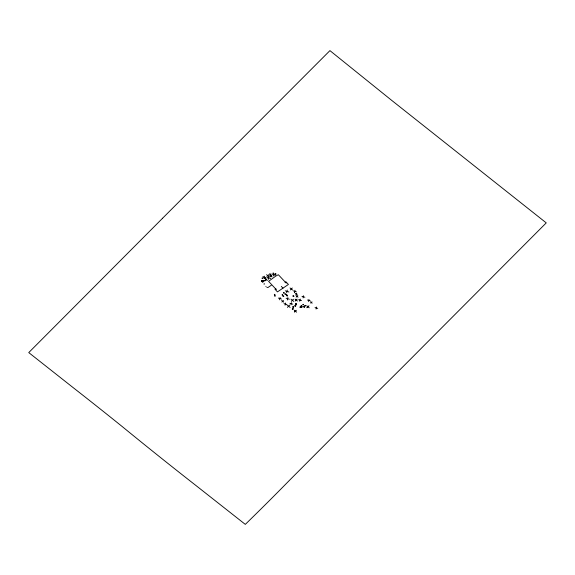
<?xml version="1.0" encoding="UTF-8"?>
<svg xmlns="http://www.w3.org/2000/svg" width="575" height="575" viewBox="0 0 575 575"><rect width="100%" height="100%" fill="white"/><g stroke="black" fill="none" stroke-linecap="round" stroke-linejoin="round"><path stroke-width="0.86" d="M264.141 284.417L264.184 283.425M261.769 281.089L262.042 281.621L261.855 280.722M263.817 278.228L264.313 276.158M268.317 279.385L268.992 276.568M273.563 275.971L274.103 273.722M279.551 299.827L280.133 297.412M286.623 292.855L287.292 290.073M285.042 305.181L285.559 303.011M287.313 300.006L287.902 297.555M290.95 304.872L291.475 302.68M295.047 290.267L294.508 292.502L295.018 291.417M296.024 294.781L296.42 293.149M299.697 301.25L300.222 299.058M303.047 297.922L303.571 295.73M308.509 301.516L309.005 299.453M316.034 309.055L316.53 306.985M262.272 280.363L263.336 280.945L262.904 280.413L261.977 280.6M262.322 281.808L262.998 281.757L262.092 281.52M266.074 286.522L265.837 286.314M276.424 289.692L268.568 281.333L275.691 276.151L278.343 274.721L286.199 283.08M282.95 288.176L281.312 286.386M283.331 295.96L283.058 296.549L283.755 296.046M296.139 299.244L295.334 300.969L297.174 299.151M293.092 306.346L292.84 306.885L293.523 307.366L293.782 306.82M293.2 306.827L292.948 307.373L293.638 306.288M295.723 303.593L295.449 304.182L296.19 304.836L296.463 304.247M295.155 305.181L294.896 305.72L295.586 306.195L295.838 305.656M295.262 305.663L295.004 306.209L295.701 305.124M295.068 310.953L294.537 312.096L296.377 310.284M300.272 306.497L300.021 307.036L300.711 307.517L300.962 306.971M300.38 306.978L300.128 307.524L300.826 306.439M301.487 306.346L301.235 306.885L301.925 307.366L302.177 306.827M301.595 306.834L301.343 307.373L302.04 306.288M304.139 306.051L303.859 306.64L304.599 307.294M307.517 306.489L306.928 307.747L308.955 305.756M262.15 278.487L262.595 277.948M264.428 280.923L264.874 280.384M273.046 273.571L273.492 273.032M274.404 294.846L274.85 294.299M274.692 296.118L275.137 295.579M282.188 295.176L282.634 294.637M285.027 294.342L285.466 293.796M286.939 295.996L287.378 295.457M293.02 296.535L293.76 295.629M302.953 304.843L303.399 304.304M305.052 305.914L305.49 305.368M266.85 276.539L268.69 274.721M269.711 275.087L271.026 273.793M265.248 280.521L267.088 278.702M270.157 276.884L271.867 275.188M290.31 289.973L292.316 287.996M281.879 302.069L283.482 300.488M291.317 301.379L293.523 299.201M296.161 297.138L297.821 295.5M287.407 307.388L289.778 305.045M310.708 303.126L311.988 301.861M264.615 278.559L265.312 278.048M275.252 274.275L275.957 273.772M283.525 293.128L284.23 292.625M286.221 295.147L286.918 294.644M301.106 306.051L301.803 305.548M271.249 285.301L267.993 287.5L266.85 287.313M275.878 288.621L274.987 289.225L277.466 291.877L288.427 284.46L285.947 281.808L285.056 282.411M262.955 281.858L263.379 280.844M272.471 274.347L275.425 275.267M266.944 277.351L270.645 278.501M262.811 276.733L265.528 277.574M293.423 290.885L296.362 291.798M295.234 293.602L297.376 294.271M285.272 290.842L288.923 291.978M301.983 296.333L304.865 297.232M307.503 300.021L310.22 300.869M298.626 299.661L301.508 300.56M286.12 298.231L289.347 299.237M315.028 307.56L317.745 308.401M278.379 298.08L281.549 299.065M289.886 303.284L292.768 304.175M283.985 303.614L286.839 304.498M272.938 273.082L273.628 273.563M292.84 295.723L293.998 296.52M304.944 305.426L305.627 305.9M302.845 304.362L303.535 304.836M262.042 278.005L262.732 278.48M284.92 293.854L285.61 294.328M286.832 295.507L287.522 295.988M264.32 280.435L265.01 280.916M282.081 294.695L282.771 295.169M274.297 294.357L274.987 294.838M274.584 295.636L275.274 296.111M310.522 301.832L312.175 303.176M290.023 287.953L292.603 290.044M269.524 273.765L271.213 275.13M295.924 295.464L298.058 297.196M269.905 275.152L272.112 276.942M306.633 305.713L309.242 307.819M266.584 274.678L268.956 276.604M295.068 299.115L297.44 301.034M290.993 299.151L293.839 301.458M264.982 278.659L267.353 280.586M294.263 310.241L296.635 312.168M281.649 300.459L283.712 302.127M287.062 304.994L290.116 307.467M275.238 273.7L275.978 274.354M301.084 305.469L301.825 306.123M286.199 294.572L286.939 295.227M283.504 292.553L284.244 293.207M264.593 277.977L265.334 278.631M283.037 295.967L283.777 296.621M292.524 308.531L292.265 309.07L292.955 309.544L293.207 309.005L292.524 308.531M292.632 309.012L292.373 309.558L293.07 308.473L292.632 309.012M295.744 304.175L295.471 304.764L296.448 303.672L295.744 304.175M304.153 306.633L303.88 307.215L304.858 306.123L304.153 306.633M162.588 218.241L28.75 352.59L72.968 387.478A2429.461 1336.832 44.9 0 1 122.223 426.564A2429.461 1336.861 44.9 0 0 195.946 485.516L245.295 524.378A764.024 123.532 -51.3 0 0 289.649 480.147L378.86 390.605A1527.265 246.718 -51.3 0 0 423.214 346.373L546.25 222.884L391.719 100.395L329.935 50.622L162.588 218.241M262.904 280.586L262.689 280.499A0.862 0.712 25.1 0 0 262.229 281.836L262.444 281.915A0.862 0.712 25.1 0 0 262.904 280.586"/></g></svg>
